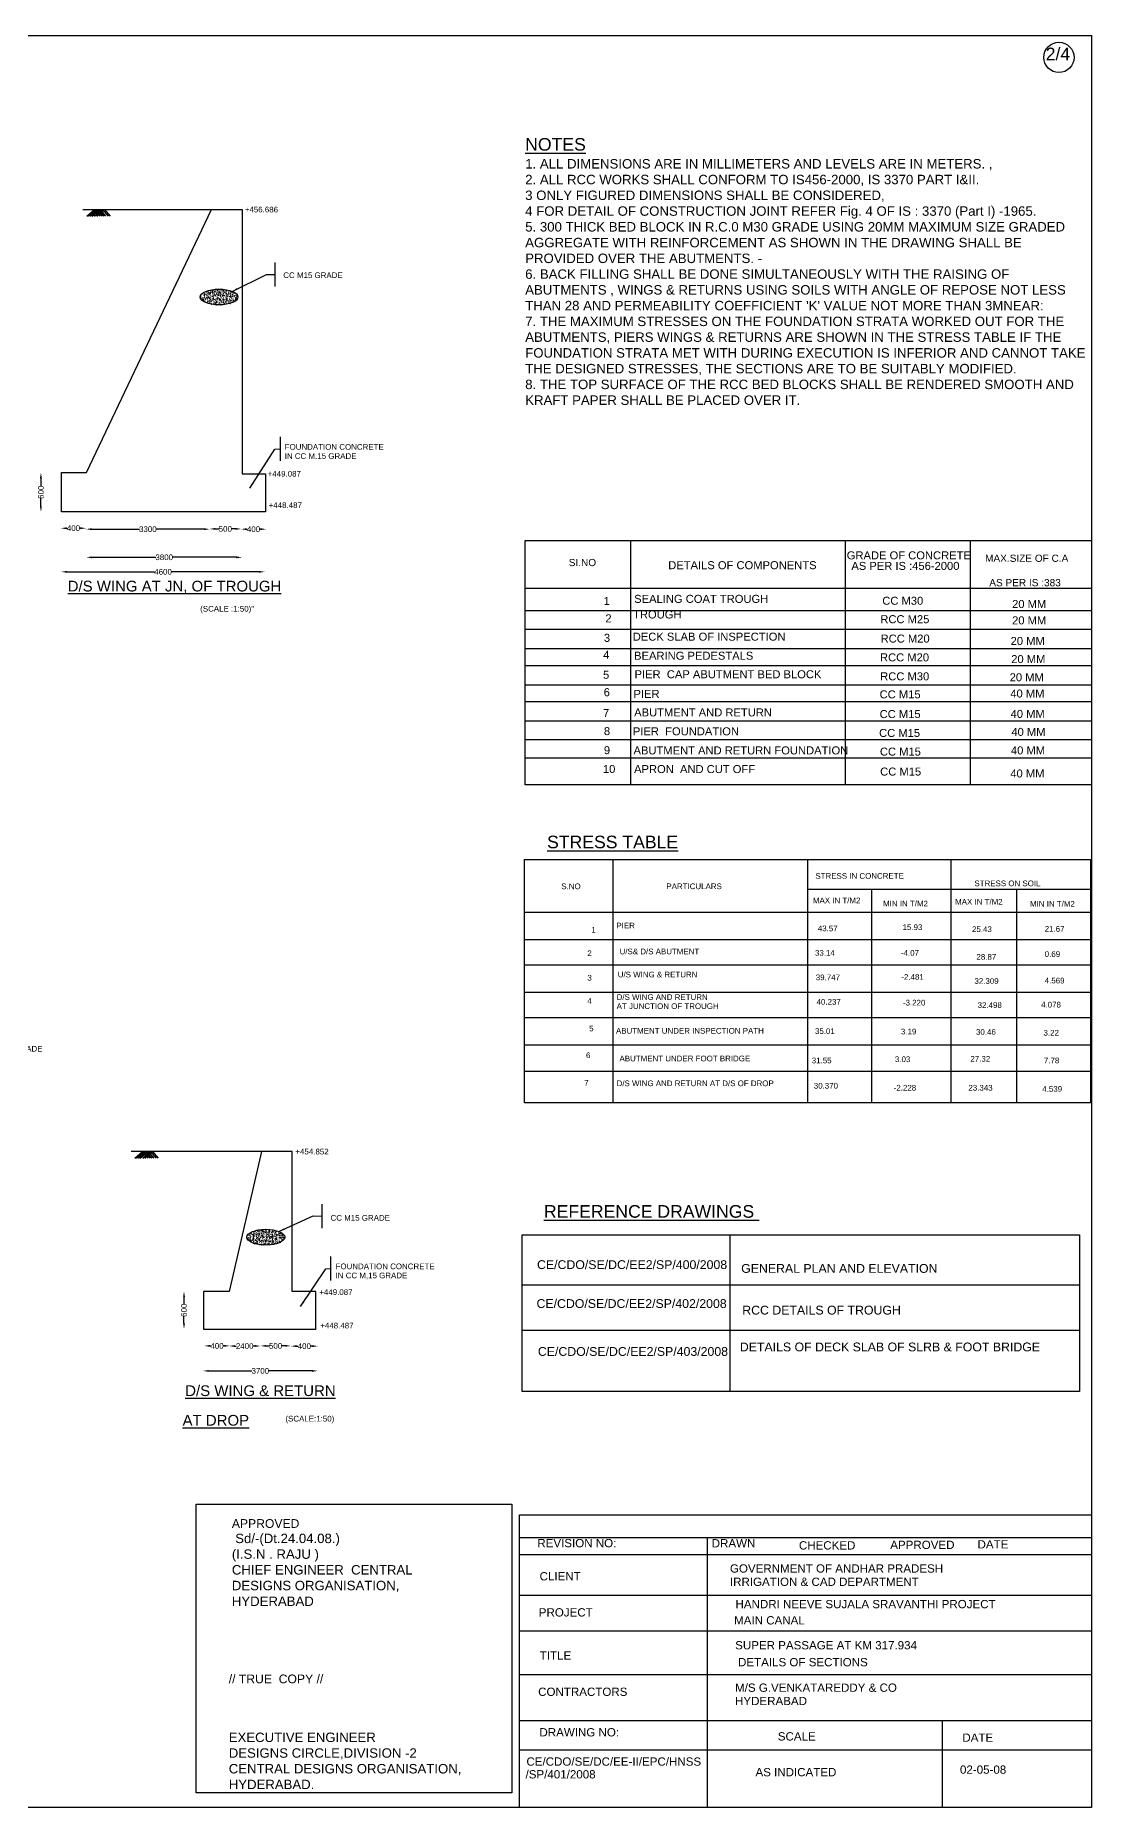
# Model space of a CAD drawing. Header units: millimetres. Extents: x -53217044 to -53196861, y 22129922 to 22143983.
# Drawn here: x -53205243 to -53196861, y 22129922 to 22143983 of the extents above; entities that cross this region are included whole.
import ezdxf

# ---------------------------------------------------------------- set-up
doc = ezdxf.new("R2010")
doc.units = ezdxf.units.MM
doc.header["$MEASUREMENT"] = 0
doc.header["$PDMODE"] = 32
doc.header["$PDSIZE"] = 28
for name, color, linetype in [('DIMENSION', 7, 'Continuous'), ('DIMENSIONS', 7, 'Continuous'), ('DRAWING', 2, 'Continuous'), ('TEXT', 7, 'Continuous')]:
    doc.layers.add(name, color=color, linetype=linetype)
doc.styles.get("Standard").update_dxf_attribs({"font": 'arial.ttf', "height": 45})
doc.dimstyles.get("Standard").update_dxf_attribs({"dimtxt": 45, "dimasz": 45, "dimexe": 0.18, "dimexo": 0.0625, "dimgap": 0.09, "dimtad": 0, "dimdec": 0, "dimzin": 0, "dimdsep": 46, "dimtxsty": 'Standard', "dimcen": 0.09, "dimse1": 1, "dimse2": 1, "dimadec": 0, "dimazin": 0, "dimtfac": 1, "dimtdec": 0, "dimtofl": 0, "dimtmove": 0, "dimatfit": 3, "dimfxl": 1, "dimtolj": 1, "dimtzin": 0, "dimarcsym": 0})
pattern_1 = [(50, (0, 0), (35.86300913, -3.137606749), [3.75, -41.25]), (355, (0, 0), (-6.93756668, 37.609606685), [3, -33]), (100.4514, (2.99, -0.26), (28.925469086, 34.471977103), [3.1870095, -35.0571056]), (46.1842, (0, 10), (53.36205243, -8.275950716), [5.625, -61.875]), (96.6356, (4.447, 9.31), (46.733135277, 48.705893545), [4.7805144, -52.58565]), (351.1842, (0, 10), (46.733097257, 48.705930046), [4.5, -49.5]), (21, (5, 7.5), (29.845352606, -20.130944533), [3.75, -41.25]), (326, (5, 7.5), (12.165766596, 36.257502252), [3, -33]), (71.4514, (7.487, 5.822), (42.01113143, 16.126524835), [3.1870095, -35.0571056]), (37.5, (0, 0), (0.607992766, 16.6446926916), [0, -32.6, 0, -33.5, 0, -33.125]), (7.5, (0, 0), (13.153476872, 19.720585594), [0, -19.1, 0, -31.85, 0, -12.625]), (327.5, (-11.15, 0), (26.6911218086, -1.1277435867), [0, -12.5, 0, -39, 0, -51.75]), (317.5, (-16.15, 0), (29.159308467, 5.005249117), [0, -16.25, 0, -25.9, 0, -36.75])]

# ---------------------------------------------------------------- blocks, each defined once
blk = doc.blocks.new('*D71')
at = {"layer": 'Defpoints', "color": 0, "transparency": 16777216}
for p in [(-53205199, 22140514), (-53205037, 22140514), (-53205037, 22140202)]:
    blk.add_point(p, dxfattribs=at)
at = {"layer": 'DIMENSION', "color": 0, "lineweight": -2, "transparency": 16777216}
for p, q in [((-53205199, 22140469), (-53205199, 22140408)), ((-53205199, 22140247), (-53205199, 22140308))]:
    blk.add_line(p, q, dxfattribs=at)
at = {"layer": 'DIMENSION', "color": 0, "transparency": 16777216}
for points in [[(-53205207, 22140469), (-53205192, 22140469), (-53205199, 22140514)], [(-53205207, 22140247), (-53205192, 22140247), (-53205199, 22140202)]]:
    blk.add_solid(points, dxfattribs=at)
at = {"layer": 'DIMENSION', "color": 0, "transparency": 16777216, "insert": (-53205199, 22140358), "char_height": 45, "attachment_point": 5, "rotation": 90}
blk.add_mtext('\\A1;600', dxfattribs=at)
blk = doc.blocks.new('*D72')
at = {"layer": 'Defpoints', "color": 0, "transparency": 16777216}
for p in [(-53205041, 22140073), (-53205041, 22140073), (-53204841, 22140073)]:
    blk.add_point(p, dxfattribs=at)
at = {"layer": 'DIMENSION', "color": 0, "lineweight": -2, "transparency": 16777216}
for p, q in [((-53204996, 22140073), (-53204992, 22140073)), ((-53204886, 22140073), (-53204890, 22140073))]:
    blk.add_line(p, q, dxfattribs=at)
at = {"layer": 'DIMENSION', "color": 0, "transparency": 16777216}
for points in [[(-53204996, 22140080), (-53204996, 22140065), (-53205041, 22140073)], [(-53204886, 22140080), (-53204886, 22140065), (-53204841, 22140073)]]:
    blk.add_solid(points, dxfattribs=at)
at = {"layer": 'DIMENSION', "color": 0, "transparency": 16777216, "insert": (-53204941, 22140073), "char_height": 45, "attachment_point": 5}
blk.add_mtext('\\A1;400', dxfattribs=at)
blk = doc.blocks.new('*D73')
at = {"layer": 'Defpoints', "color": 0, "transparency": 16777216}
for p in [(-53204841, 22140073), (-53203860, 22140071), (-53203860, 22140065)]:
    blk.add_point(p, dxfattribs=at)
at = {"layer": 'DIMENSION', "color": 0, "lineweight": -2, "transparency": 16777216}
for p, q in [((-53204796, 22140065), (-53204418, 22140065)), ((-53203905, 22140065), (-53204284, 22140065))]:
    blk.add_line(p, q, dxfattribs=at)
at = {"layer": 'DIMENSION', "color": 0, "transparency": 16777216}
for points in [[(-53204796, 22140073), (-53204796, 22140058), (-53204841, 22140065)], [(-53203905, 22140073), (-53203905, 22140058), (-53203860, 22140065)]]:
    blk.add_solid(points, dxfattribs=at)
at = {"layer": 'DIMENSION', "color": 0, "transparency": 16777216, "insert": (-53204351, 22140065), "char_height": 45, "attachment_point": 5}
blk.add_mtext('\\A1;3300', dxfattribs=at)
blk = doc.blocks.new('*D74')
at = {"layer": 'Defpoints', "color": 0, "transparency": 16777216}
for p in [(-53203860, 22140065), (-53203611, 22140067), (-53203611, 22140053)]:
    blk.add_point(p, dxfattribs=at)
at = {"layer": 'DIMENSION', "color": 0, "lineweight": -2, "transparency": 16777216}
for p, q in [((-53203815, 22140067), (-53203785, 22140067)), ((-53203656, 22140067), (-53203686, 22140067))]:
    blk.add_line(p, q, dxfattribs=at)
at = {"layer": 'DIMENSION', "color": 0, "transparency": 16777216}
for points in [[(-53203815, 22140075), (-53203815, 22140060), (-53203860, 22140067)], [(-53203656, 22140075), (-53203656, 22140060), (-53203611, 22140067)]]:
    blk.add_solid(points, dxfattribs=at)
at = {"layer": 'DIMENSION', "color": 0, "transparency": 16777216, "insert": (-53203736, 22140067), "char_height": 45, "attachment_point": 5}
blk.add_mtext('\\A1;500', dxfattribs=at)
blk = doc.blocks.new('*D75')
at = {"layer": 'Defpoints', "color": 0, "transparency": 16777216}
for p in [(-53203611, 22140067), (-53203412, 22140065), (-53203412, 22140065)]:
    blk.add_point(p, dxfattribs=at)
at = {"layer": 'DIMENSION', "color": 0, "lineweight": -2, "transparency": 16777216}
for p, q in [((-53203566, 22140065), (-53203562, 22140065)), ((-53203457, 22140065), (-53203461, 22140065))]:
    blk.add_line(p, q, dxfattribs=at)
at = {"layer": 'DIMENSION', "color": 0, "transparency": 16777216}
for points in [[(-53203566, 22140073), (-53203566, 22140058), (-53203611, 22140065)], [(-53203457, 22140073), (-53203457, 22140058), (-53203412, 22140065)]]:
    blk.add_solid(points, dxfattribs=at)
at = {"layer": 'DIMENSION', "color": 0, "transparency": 16777216, "insert": (-53203512, 22140065), "char_height": 45, "attachment_point": 5}
blk.add_mtext('\\A1;400', dxfattribs=at)
blk = doc.blocks.new('*D76')
at = {"layer": 'Defpoints', "color": 0, "transparency": 16777216}
for p in [(-53204839, 22139849), (-53204839, 22139842), (-53203603, 22139845)]:
    blk.add_point(p, dxfattribs=at)
at = {"layer": 'DIMENSION', "color": 0, "lineweight": -2, "transparency": 16777216}
for p, q in [((-53204794, 22139842), (-53204288, 22139842)), ((-53203648, 22139842), (-53204153, 22139842))]:
    blk.add_line(p, q, dxfattribs=at)
at = {"layer": 'DIMENSION', "color": 0, "transparency": 16777216}
for points in [[(-53204794, 22139849), (-53204794, 22139834), (-53204839, 22139842)], [(-53203648, 22139849), (-53203648, 22139834), (-53203603, 22139842)]]:
    blk.add_solid(points, dxfattribs=at)
at = {"layer": 'DIMENSION', "color": 0, "transparency": 16777216, "insert": (-53204221, 22139842), "char_height": 45, "attachment_point": 5}
blk.add_mtext('\\A1;3800', dxfattribs=at)
blk = doc.blocks.new('*D77')
at = {"layer": 'Defpoints', "color": 0, "transparency": 16777216}
for p in [(-53205038, 22139727), (-53205038, 22139727), (-53203423, 22139721)]:
    blk.add_point(p, dxfattribs=at)
at = {"layer": 'DIMENSION', "color": 0, "lineweight": -2, "transparency": 16777216}
for p, q in [((-53204993, 22139727), (-53204299, 22139727)), ((-53203468, 22139727), (-53204162, 22139727))]:
    blk.add_line(p, q, dxfattribs=at)
at = {"layer": 'DIMENSION', "color": 0, "transparency": 16777216}
for points in [[(-53204993, 22139734), (-53204993, 22139719), (-53205038, 22139727)], [(-53203468, 22139734), (-53203468, 22139719), (-53203423, 22139727)]]:
    blk.add_solid(points, dxfattribs=at)
at = {"layer": 'DIMENSION', "color": 0, "transparency": 16777216, "insert": (-53204230, 22139727), "char_height": 45, "attachment_point": 5}
blk.add_mtext('\\A1;4600', dxfattribs=at)
blk = doc.blocks.new('*D78')
at = {"layer": 'Defpoints', "color": 0, "transparency": 16777216}
for p in [(-53204064, 22134018), (-53203909, 22134018), (-53203909, 22133719)]:
    blk.add_point(p, dxfattribs=at)
at = {"layer": 'DIMENSION', "color": 0, "lineweight": -2, "transparency": 16777216}
for p, q in [((-53204064, 22133973), (-53204064, 22133918)), ((-53204064, 22133764), (-53204064, 22133818))]:
    blk.add_line(p, q, dxfattribs=at)
at = {"layer": 'DIMENSION', "color": 0, "transparency": 16777216}
for points in [[(-53204071, 22133973), (-53204056, 22133973), (-53204064, 22134018)], [(-53204071, 22133764), (-53204056, 22133764), (-53204064, 22133719)]]:
    blk.add_solid(points, dxfattribs=at)
at = {"layer": 'DIMENSION', "color": 0, "transparency": 16777216, "insert": (-53204064, 22133868), "char_height": 45, "attachment_point": 5, "rotation": 90}
blk.add_mtext('\\A1;600', dxfattribs=at)
blk = doc.blocks.new('*D79')
at = {"layer": 'Defpoints', "color": 0, "transparency": 16777216}
for p in [(-53203903, 22133585), (-53203903, 22133584), (-53203700, 22133578)]:
    blk.add_point(p, dxfattribs=at)
at = {"layer": 'DIMENSION', "color": 0, "lineweight": -2, "transparency": 16777216}
for p, q in [((-53203858, 22133585), (-53203852, 22133585)), ((-53203745, 22133585), (-53203751, 22133585))]:
    blk.add_line(p, q, dxfattribs=at)
at = {"layer": 'DIMENSION', "color": 0, "transparency": 16777216}
for points in [[(-53203858, 22133593), (-53203858, 22133578), (-53203903, 22133585)], [(-53203745, 22133593), (-53203745, 22133578), (-53203700, 22133585)]]:
    blk.add_solid(points, dxfattribs=at)
at = {"layer": 'DIMENSION', "color": 0, "transparency": 16777216, "insert": (-53203802, 22133585), "char_height": 45, "attachment_point": 5}
blk.add_mtext('\\A1;400', dxfattribs=at)
blk = doc.blocks.new('*D80')
at = {"layer": 'Defpoints', "color": 0, "transparency": 16777216}
for p in [(-53203706, 22133584), (-53203457, 22133584), (-53203457, 22133582)]:
    blk.add_point(p, dxfattribs=at)
at = {"layer": 'DIMENSION', "color": 0, "lineweight": -2, "transparency": 16777216}
for p, q in [((-53203661, 22133584), (-53203649, 22133584)), ((-53203502, 22133584), (-53203514, 22133584))]:
    blk.add_line(p, q, dxfattribs=at)
at = {"layer": 'DIMENSION', "color": 0, "transparency": 16777216}
for points in [[(-53203661, 22133592), (-53203661, 22133577), (-53203706, 22133584)], [(-53203502, 22133592), (-53203502, 22133577), (-53203457, 22133584)]]:
    blk.add_solid(points, dxfattribs=at)
at = {"layer": 'DIMENSION', "color": 0, "transparency": 16777216, "insert": (-53203582, 22133584), "char_height": 45, "attachment_point": 5}
blk.add_mtext('\\A1;2400', dxfattribs=at)
blk = doc.blocks.new('*D81')
at = {"layer": 'Defpoints', "color": 0, "transparency": 16777216}
for p in [(-53203457, 22133584), (-53203216, 22133585), (-53203216, 22133578)]:
    blk.add_point(p, dxfattribs=at)
at = {"layer": 'DIMENSION', "color": 0, "lineweight": -2, "transparency": 16777216}
for p, q in [((-53203412, 22133585), (-53203386, 22133585)), ((-53203261, 22133585), (-53203287, 22133585))]:
    blk.add_line(p, q, dxfattribs=at)
at = {"layer": 'DIMENSION', "color": 0, "transparency": 16777216}
for points in [[(-53203412, 22133593), (-53203412, 22133578), (-53203457, 22133585)], [(-53203261, 22133593), (-53203261, 22133578), (-53203216, 22133585)]]:
    blk.add_solid(points, dxfattribs=at)
at = {"layer": 'DIMENSION', "color": 0, "transparency": 16777216, "insert": (-53203337, 22133585), "char_height": 45, "attachment_point": 5}
blk.add_mtext('\\A1;500', dxfattribs=at)
blk = doc.blocks.new('*D82')
at = {"layer": 'Defpoints', "color": 0, "transparency": 16777216}
for p in [(-53203002, 22133589), (-53203216, 22133585), (-53203002, 22133583)]:
    blk.add_point(p, dxfattribs=at)
at = {"layer": 'DIMENSION', "color": 0, "lineweight": -2, "transparency": 16777216}
for p, q in [((-53203171, 22133583), (-53203160, 22133583)), ((-53203047, 22133583), (-53203059, 22133583))]:
    blk.add_line(p, q, dxfattribs=at)
at = {"layer": 'DIMENSION', "color": 0, "transparency": 16777216}
for points in [[(-53203171, 22133591), (-53203171, 22133576), (-53203216, 22133583)], [(-53203047, 22133591), (-53203047, 22133576), (-53203002, 22133583)]]:
    blk.add_solid(points, dxfattribs=at)
at = {"layer": 'DIMENSION', "color": 0, "transparency": 16777216, "insert": (-53203109, 22133583), "char_height": 45, "attachment_point": 5}
blk.add_mtext('\\A1;400', dxfattribs=at)
blk = doc.blocks.new('*D83')
at = {"layer": 'Defpoints', "color": 0, "transparency": 16777216}
for p in [(-53203912, 22133393), (-53203003, 22133387), (-53203003, 22133377)]:
    blk.add_point(p, dxfattribs=at)
at = {"layer": 'DIMENSION', "color": 0, "lineweight": -2, "transparency": 16777216}
for p, q in [((-53203867, 22133387), (-53203525, 22133387)), ((-53203048, 22133387), (-53203390, 22133387))]:
    blk.add_line(p, q, dxfattribs=at)
at = {"layer": 'DIMENSION', "color": 0, "transparency": 16777216}
for points in [[(-53203867, 22133394), (-53203867, 22133379), (-53203912, 22133387)], [(-53203048, 22133394), (-53203048, 22133379), (-53203003, 22133387)]]:
    blk.add_solid(points, dxfattribs=at)
at = {"layer": 'DIMENSION', "color": 0, "transparency": 16777216, "insert": (-53203458, 22133387), "char_height": 45, "attachment_point": 5}
blk.add_mtext('\\A1;3700', dxfattribs=at)

msp = doc.modelspace()

# ---------------------------------------------------------------- hatches: boundary and pattern name
at = {"layer": 'DIMENSION'}
h = msp.add_hatch(dxfattribs=at)
h.set_pattern_fill('AR-CONC', color=0, scale=5, style=0)
h.set_pattern_definition(pattern_1)
edge = h.paths.add_edge_path()
edge.add_ellipse((-53203785.5, 22141907.2), major_axis=(-149.9, 0), ratio=0.4162896, start_angle=0, end_angle=360)
h = msp.add_hatch(dxfattribs=at)
h.set_pattern_fill('AR-CONC', color=0, scale=5, style=0)
h.set_pattern_definition(pattern_1)
edge = h.paths.add_edge_path()
edge.add_ellipse((-53203414.8, 22134447.5), major_axis=(-150.6, 0), ratio=0.4158503, start_angle=0, end_angle=360)

# ---------------------------------------------------------------- linework, layer by layer
for points in [[(-53203342, 22142180.6), (-53203342, 22141989.8)], [(-53203299.5, 22140797.3), (-53203299.5, 22140606.5)], [(-53199116.3, 22137207.7), (-53196870.8, 22137207.7)], [(-53198606.7, 22137207.7), (-53198606.7, 22135513)], [(-53197456.5, 22137207.7), (-53197456.5, 22135513)], [(-53202971.2, 22134709.8), (-53202971.2, 22134519)], [(-53202900, 22134294.7), (-53202900, 22134103.9)], [(-53198046.5, 22130612.1), (-53198046.5, 22129922.3)]]:
    msp.add_lwpolyline(points, dxfattribs=at)
at = {"layer": 'DIMENSION', "color": 0}
for points in [[(-53201355.4, 22139975.3), (-53196861.3, 22139975.3), (-53196861.3, 22138036.8), (-53201355.4, 22138036.8)], [(-53201361.7, 22137444.3), (-53196870.8, 22137444.3), (-53196870.8, 22135513), (-53201361.7, 22135513)], [(-53203966.9, 22132328.9), (-53201463.2, 22132328.9), (-53201463.2, 22130039.9), (-53203966.9, 22130039.9)]]:
    msp.add_lwpolyline(points, close=True, dxfattribs=at)
for points in [[(-53200521.2, 22139975.3), (-53200521.2, 22138036.8)], [(-53198817.5, 22139975.3), (-53198817.5, 22138036.8)], [(-53197823.6, 22139975.3), (-53197823.6, 22138036.8)], [(-53201355.4, 22139597.3), (-53196861.3, 22139597.3)], [(-53201355.4, 22139420), (-53196861.3, 22139420)], [(-53201355.4, 22139272.3), (-53196861.3, 22139272.3)], [(-53201355.4, 22139118.6), (-53196861.3, 22139118.6)], [(-53201355.4, 22138982.7), (-53196861.3, 22138982.7)], [(-53201355.4, 22138829), (-53196861.3, 22138829)], [(-53201355.4, 22138699), (-53196861.3, 22138699)], [(-53201355.4, 22138545.4), (-53196861.3, 22138545.4)], [(-53201355.4, 22138397.6), (-53196861.3, 22138397.6)], [(-53201355.4, 22138249.9), (-53196861.3, 22138249.9)], [(-53200660.2, 22137444.3), (-53200660.2, 22135513)], [(-53199116.3, 22137444.3), (-53199116.3, 22135513)], [(-53197976.9, 22137444.3), (-53197976.9, 22135513)], [(-53201361.7, 22137027.4), (-53196870.8, 22137027.4)], [(-53201361.7, 22136809), (-53196870.8, 22136809)], [(-53201361.7, 22136609.2), (-53196870.8, 22136609.2)], [(-53201361.7, 22136390.9), (-53196870.8, 22136390.9)], [(-53201361.7, 22136191.1), (-53196870.8, 22136191.1)], [(-53201361.7, 22135972.7), (-53196870.8, 22135972.7)], [(-53201361.7, 22135763.7), (-53196870.8, 22135763.7)]]:
    msp.add_lwpolyline(points, dxfattribs=at)
msp.add_circle((-53197120.3, 22143808.3), 120.4, dxfattribs=at)
at = {"layer": 'DIMENSIONS', "color": 0}
msp.add_lwpolyline([(-53201380, 22134466.9), (-53196956.2, 22134466.9), (-53196956.2, 22133223.9), (-53201380, 22133223.9)], close=True, dxfattribs=at)
for points in [[(-53199732.4, 22134466.9), (-53199732.4, 22133223.9)], [(-53201380, 22134069.6), (-53196956.2, 22134069.6)], [(-53196956.2, 22133708.6), (-53201380, 22133708.6)]]:
    msp.add_lwpolyline(points, dxfattribs=at)
at = {"layer": 'DRAWING', "color": 0}
msp.add_lwpolyline([(-53217044.4, 22143982.6), (-53196861.3, 22143982.6), (-53196861.3, 22129922.3), (-53217044.4, 22129922.3)], close=True, dxfattribs=at)
for points in [[(-53204867.8, 22142600.8), (-53203601.3, 22142600.8), (-53203601.3, 22140505.4), (-53203416.8, 22140505.4), (-53203416.8, 22140201.8), (-53205036.9, 22140201.8), (-53205036.9, 22140514.3), (-53204837.3, 22140514.3), (-53203845.6, 22142600.8)], [(-53204836, 22142548.7), (-53204774.2, 22142600.5), (-53204729.9, 22142547.4)], [(-53204820.7, 22142548.7), (-53204758.8, 22142600.5), (-53204714.5, 22142547.4)], [(-53204806.4, 22142548.7), (-53204744.6, 22142600.5), (-53204700.3, 22142547.4)], [(-53204791.7, 22142548.7), (-53204729.9, 22142600.5), (-53204685.6, 22142547.4)], [(-53204772.9, 22142548.7), (-53204711.1, 22142600.5), (-53204666.8, 22142547.4)], [(-53204756.9, 22142548.7), (-53204695.1, 22142600.5), (-53204650.8, 22142547.4)], [(-53203900, 22133718.8), (-53203018.2, 22133718.8), (-53203018.2, 22134017.7), (-53203206, 22134017.7), (-53203206, 22135127.4), (-53204484.1, 22135127.4)], [(-53204454.9, 22135075.6), (-53204393.1, 22135127.4), (-53204348.8, 22135074.3)], [(-53204439.6, 22135075.6), (-53204377.8, 22135127.4), (-53204333.5, 22135074.3)], [(-53204425.4, 22135075.6), (-53204363.5, 22135127.4), (-53204319.2, 22135074.3)], [(-53204410.7, 22135075.6), (-53204348.8, 22135127.4), (-53204304.5, 22135074.3)], [(-53204391.9, 22135075.6), (-53204330, 22135127.4), (-53204285.7, 22135074.3)], [(-53204375.9, 22135075.6), (-53204314, 22135127.4), (-53204269.7, 22135074.3)], [(-53203448.9, 22135127.4), (-53203704.3, 22134017.7), (-53203908.7, 22134017.7), (-53203908.7, 22133718.8), (-53203900, 22133718.8)]]:
    msp.add_lwpolyline(points, dxfattribs=at)
for centre, major_axis, ratio in [((-53203785.5, 22141907.2), (-149.9, 0), 0.4162896), ((-53203414.8, 22134447.5), (-150.6, 0), 0.4158503)]:
    msp.add_ellipse(centre, major_axis=major_axis, ratio=ratio, dxfattribs=at)
at = {"layer": 'TEXT', "color": 0}
msp.add_lwpolyline([(-53201402.4, 22132243.8), (-53196861.3, 22132243.8), (-53196861.3, 22129922.3), (-53201402.4, 22129922.3)], close=True, dxfattribs=at)
for points in [[(-53201402.4, 22132065), (-53196861.3, 22132065)], [(-53199913, 22132061.8), (-53199913, 22129922.3)], [(-53201402.4, 22131930.9), (-53196861.3, 22131930.9)], [(-53201402.4, 22131608.2), (-53196861.3, 22131608.2)], [(-53201402.4, 22131324.3), (-53196861.3, 22131324.3)], [(-53196861.3, 22130976.3), (-53201402.4, 22130976.3)], [(-53201402.4, 22130612.1), (-53196861.3, 22130612.1)], [(-53201402.4, 22130380.8), (-53196861.3, 22130380.8)]]:
    msp.add_lwpolyline(points, dxfattribs=at)

# ---------------------------------------------------------------- texts
at = {"layer": 'DIMENSION', "color": 0}
for s, height, p in [('2/4', 100, (-53197225.2, 22143785.6)), ('+456.686', 45, (-53203581.3, 22142578.8)), ('CC M15 GRADE', 45, (-53203276, 22142057.4)), ('FOUNDATION CONCRETE', 45, (-53203264.4, 22140695.2)), ('IN CC M.15 GRADE', 45, (-53203264.4, 22140622.9)), ('+449.087', 45, (-53203399.8, 22140482.6)), ('+448.487', 45, (-53203391.8, 22140233.1)), ('%%UD/S WING AT JN, OF TROUGH', 85, (-53204986.6, 22139570.9)), ('(SCALE :1:50)"', 45, (-53203935.3, 22139411.3)), ('%%USTRESS TABLE', 100, (-53201182.6, 22137533.4)), ('S.NO', 45, (-53201069.5, 22137208.9)), ('PARTICULARS ', 45, (-53200235.6, 22137209.1)), ('STRESS IN CONCRETE ', 45, (-53199053, 22137291.5)), ('STRESS ON SOIL', 45, (-53197790.7, 22137232.5)), ('MAX IN T/M2', 45, (-53199072.7, 22137097.1)), ('MIN IN T/M2', 45, (-53198515.9, 22137072.2)), ('MAX IN T/M2', 45, (-53197944.1, 22137086.3)), ('MIN IN T/M2', 45, (-53197349.9, 22137070.2)), ('1', 45, (-53200830.3, 22136864.9)), ('PIER ', 45, (-53200632.2, 22136897.3)), ('43.57', 45, (-53199033.9, 22136875.1)), ('15.93', 45, (-53198361.4, 22136884.6)), ('25.43', 45, (-53197810, 22136868.7)), ('21.67', 45, (-53197233.1, 22136871.9)), ('2', 45, (-53200862.7, 22136677.9)), ('U/S& D/S ABUTMENT ', 45, (-53200607, 22136692.3)), ('33.14', 45, (-53199056.3, 22136680.8)), ('-4.07', 45, (-53198374.2, 22136680.8)), ('28.87', 45, (-53197775, 22136649)), ('0.69', 45, (-53197233.1, 22136671.3)), ('U/S WING & RETURN ', 45, (-53200621.4, 22136508.8)), ('3', 45, (-53200862.7, 22136483.6)), ('39.747', 45, (-53199049.9, 22136486.6)), ('-2.481', 45, (-53198371, 22136489.8)), ('32.309', 45, (-53197790.9, 22136457.9)), ('4.569', 45, (-53197233.1, 22136461.1)), ('4', 45, (-53200862.7, 22136300.2)), ('AT JUNCTION OF TROUGH ', 45, (-53200630.4, 22136258)), ('D/S WING AND RETURN ', 45, (-53200630.4, 22136330.3)), ('40.237', 45, (-53199043.5, 22136292.4)), ('-3.220', 45, (-53198358.2, 22136286)), ('32.498', 45, (-53197765.4, 22136266.9)), ('4.078', 45, (-53197261.8, 22136270.1)), ('5', 45, (-53200848.3, 22136080.7)), ('ABUTMENT UNDER INSPECTION PATH ', 45, (-53200635.4, 22136062.7)), ('35.01', 45, (-53199056.3, 22136059.9)), ('3.19', 45, (-53198374.2, 22136056.7)), ('30.46', 45, (-53197778.2, 22136053.5)), ('3.22', 45, (-53197242.7, 22136047.2)), ('300 THICK BED BLOCK IN RCC M30 GRADE', 45, (-53206489.8, 22135920.4)), ('6', 45, (-53200873.5, 22135868.5)), ('ABUTMENT UNDER FOOT BRIDGE ', 45, (-53200607.6, 22135843)), ('31.55', 45, (-53199081.8, 22135827.5)), ('3.03', 45, (-53198422, 22135837)), ('27.32', 45, (-53197822.8, 22135840.2)), ('7.78', 45, (-53197239.5, 22135827.5)), ('7', 45, (-53200887.9, 22135649.1)), ('D/S WING AND RETURN AT D/S OF DROP', 45, (-53200630.4, 22135646)), ('30.370', 45, (-53199065.8, 22135626.8)), ('-2.228', 45, (-53198431.6, 22135610.9)), ('23.343', 45, (-53197838.7, 22135610.9)), ('4.539', 45, (-53197252.3, 22135601.4)), ('+454.852', 45, (-53203179.6, 22135104.4)), ('CC M15 GRADE', 45, (-53202900.8, 22134578.3)), ('%%UREFERENCE DRAWINGS ', 100, (-53201207.3, 22134602.2)), ('FOUNDATION CONCRETE ', 45, (-53202860.9, 22134193.8)), ('IN CC M,15 GRADE', 45, (-53202860.9, 22134121.5)), ('+449.087', 45, (-53202990.1, 22133989.4)), ('+448.487', 45, (-53202982.2, 22133723.8)), ('%%UD/S WING & RETURN', 85, (-53204054.3, 22133187.3)), ('%%UAT DROP', 85, (-53204075.2, 22132952.3)), ('(SCALE:1:50)', 45, (-53203258.9, 22132985.4))]:
    msp.add_text(s, height=height, dxfattribs=at).set_placement(p)
at = {"layer": 'DIMENSION', "color": 0, "insert": (-53201356.1, 22143168.5), "char_height": 75, "width": 4487.592, "attachment_point": 1}
msp.add_mtext("{\\H1.3333x;\\LNOTES \\P}1. ALL DIMENSIONS ARE IN MILLIMETERS AND LEVELS ARE IN METERS. , \\P2. ALL RCC WORKS SHALL CONFORM TO IS456-2000, IS 3370 PART I&II. \\P3 ONLY FIGURED DIMENSIONS SHALL BE CONSIDERED, \\P4 FOR DETAIL OF CONSTRUCTION JOINT REFER Fig. 4 OF IS : 3370 (Part I) -1965. \\P5. 300 THICK BED BLOCK IN R.C.0 M30 GRADE USING 20MM MAXIMUM SIZE GRADED AGGREGATE WITH REINFORCEMENT AS SHOWN IN THE DRAWING SHALL BE PROVIDED OVER THE ABUTMENTS. - \\P6. BACK FILLING SHALL BE DONE SIMULTANEOUSLY WITH THE RAISING OF ABUTMENTS , WINGS & RETURNS USING SOILS WITH ANGLE OF REPOSE NOT LESS THAN 28 AND PERMEABILITY COEFFICIENT 'K' VALUE NOT MORE THAN 3MNEAR: \\P7. THE MAXIMUM STRESSES ON THE FOUNDATION STRATA WORKED OUT FOR THE ABUTMENTS, PIERS WINGS & RETURNS ARE SHOWN IN THE STRESS TABLE IF THE FOUNDATION STRATA MET WITH DURING EXECUTION IS INFERIOR AND CANNOT TAKE THE DESIGNED STRESSES, THE SECTIONS ARE TO BE SUITABLY MODIFIED. \\P8. THE TOP SURFACE OF THE RCC BED BLOCKS SHALL BE RENDERED SMOOTH AND KRAFT PAPER SHALL BE PLACED OVER IT. ", dxfattribs=at)
at = {"layer": 'DIMENSIONS', "color": 0}
msp.add_text('SI.NO', height=57.13, dxfattribs=at).set_placement((-53201010.4, 22139772.1))
at = {"layer": 'TEXT', "color": 0}
for s, height, p in [('DETAILS OF COMPONENTS', 63.476, (-53200221.1, 22139747.8)), ('GRADE OF CONCRETE ', 63.476, (-53198804.3, 22139825.8)), ('AS PER IS :456-2000', 63.476, (-53198767.5, 22139742)), ('MAX.SIZE OF C.A ', 57.129, (-53197706.1, 22139806.1)), ('AS PER IS :383', 57.129, (-53197673, 22139612.4)), ('1 ', 63.48, (-53200733.4, 22139463.9)), ('SEALING COAT TROUGH ', 63.476, (-53200491.1, 22139480.6)), ('CC M30', 63.48, (-53198522.2, 22139465.6)), ('20 MM', 63.48, (-53197491.8, 22139439.7)), ('2', 63.5, (-53200719.9, 22139325.6)), ('TROUGH ', 63.48, (-53200499.7, 22139356.9)), ('RCC M25', 63.48, (-53198537.6, 22139319.2)), ('20 MM', 63.48, (-53197491.8, 22139309.9)), ('3', 63.5, (-53200731.6, 22139171.3)), ('DECK SLAB OF INSPECTION', 63.476, (-53200502.5, 22139180.5)), ('RCC M20', 63.48, (-53198535.4, 22139165.4)), ('20 MM', 63.48, (-53197503.7, 22139146.5)), ('4', 63.5, (-53200736.9, 22139036.9)), ('BEARING PEDESTALS', 63.476, (-53200491.8, 22139029.4)), ('RCC M20', 63.48, (-53198540.3, 22139016.4)), ('5', 63.5, (-53200738.2, 22138878.5)), ('PIER  CAP ABUTMENT BED BLOCK ', 63.476, (-53200488.2, 22138882.3)), ('RCC M30', 63.48, (-53198538.7, 22138865.8)), ('20 MM', 63.48, (-53197498.9, 22139002.7)), ('6', 63.5, (-53200733, 22138739.8)), ('PIER ', 63.48, (-53200496.7, 22138726.7)), ('20 MM', 63.48, (-53197511.1, 22138858.5)), ('40 MM', 63.48, (-53197506.2, 22138729.2)), ('CC M15', 63.48, (-53198543.3, 22138722.8)), ('7', 63.5, (-53200738.2, 22138575)), ('ABUTMENT AND RETURN', 63.476, (-53200491.4, 22138579.7)), ('CC M15', 63.48, (-53198543.3, 22138566.5)), ('40 MM', 63.48, (-53197503.8, 22138567.9)), ('8', 63.5, (-53200731.6, 22138431.2)), ('PIER  FOUNDATION ', 63.476, (-53200501.6, 22138429.6)), ('CC M15', 63.48, (-53198547.5, 22138416.5)), ('40 MM', 63.48, (-53197497.6, 22138425)), ('9', 63.5, (-53200731.6, 22138279.8)), ('ABUTMENT AND RETURN FOUNDATION', 63.476, (-53200496.5, 22138278.2)), ('CC M15', 63.48, (-53198541.1, 22138268.6)), ('40 MM', 63.48, (-53197501.3, 22138278.8)), ('10', 63.48, (-53200739.4, 22138130.5)), ('APRON  AND CUT OFF ', 63.476, (-53200492.1, 22138130.1)), ('CC M15', 63.48, (-53198539, 22138110.2)), ('40 MM', 63.48, (-53197506.1, 22138095.1)), ('CE/CDO/SE/DC/EE2/SP/400/2008', 69.912, (-53201262.3, 22134194.9)), ('GENERAL PLAN AND ELEVATION', 69.912, (-53199641.9, 22134165)), ('CE/CDO/SE/DC/EE2/SP/402/2008', 69.912, (-53201266.1, 22133886.1)), ('RCC DETAILS OF TROUGH ', 69.912, (-53199633.4, 22133834)), ('DETAILS OF DECK SLAB OF SLRB & FOOT BRIDGE ', 69.912, (-53199652.5, 22133541.8)), ('CE/CDO/SE/DC/EE2/SP/403/2008', 69.912, (-53201255.3, 22133506.1)), ('REVISION NO:', 65.67, (-53201259.7, 22131987.5)), ('DRAWN ', 65.67, (-53199875.8, 22131986.2)), ('APPROVED ', 65.67, (-53198458.8, 22131973.8)), ('DATE ', 65.67, (-53197766.2, 22131977.9)), ('CHECKED ', 65.67, (-53199183.9, 22131969.7)), ('CLIENT', 65.67, (-53201241.7, 22131724.6)), ('GOVERNMENT OF ANDHAR PRADESH ', 65.67, (-53199731.2, 22131786.4)), ('IRRIGATION & CAD DEPARTMENT ', 65.67, (-53199731.2, 22131680.9)), ('PROJECT', 65.67, (-53201248.2, 22131438.1)), ('HANDRI NEEVE SUJALA SRAVANTHI PROJECT ', 65.67, (-53199687.1, 22131503.8)), ('MAIN CANAL ', 65.67, (-53199698.2, 22131374.9)), ('SUPER PASSAGE AT KM 317.934', 65.67, (-53199689.7, 22131177.3)), ('TITLE ', 65.67, (-53201240.5, 22131095.8)), ('DETAILS OF SECTIONS', 65.67, (-53199667, 22131043)), ('CONTRACTORS ', 65.67, (-53201253.3, 22130808.2)), ('M/S G.VENKATAREDDY & CO ', 65.67, (-53199690.6, 22130840.6)), ('HYDERABAD ', 65.67, (-53199690.6, 22130735.1)), ('DRAWING NO:', 65.67, (-53201242.9, 22130486.7)), ('SCALE ', 65.67, (-53199351.4, 22130454.3)), ('DATE ', 65.67, (-53197886.5, 22130444)), ('/SP/401/2008', 65.67, (-53201353.3, 22130153.3)), ('CE/CDO/SE/DC/EE-II/EPC/HNSS', 65.67, (-53201346.2, 22130254.4)), ('AS INDICATED ', 65.67, (-53199528.6, 22130170.2)), ('02-05-08', 65.67, (-53197905.6, 22130190.6))]:
    msp.add_text(s, height=height, dxfattribs=at).set_placement(p)
at = {"layer": 'TEXT', "color": 0, "char_height": 69.052, "attachment_point": 1}
for s, insert, width in [('APPROVED \\P {\\H1.0833x;Sd/-(Dt.24.04.08.) \\P(I.S.N . RAJU ) \\PCHIEF ENGINEER  CENTRAL DESIGNS ORGANISATION, HYDERABAD }', (-53203684.1, 22132210.5), 1851.987), ('// TRUE  COPY // \\P\\P\\P\\P{\\H1.0833x;EXECUTIVE ENGINEER \\PDESIGNS CIRCLE,DIVISION -2 CENTRAL DESIGNS ORGANISATION, HYDERABAD.}', (-53203708.7, 22130977.6), 1870.815)]:
    msp.add_mtext(s, dxfattribs=dict(at, insert=insert, width=width))

# ---------------------------------------------------------------- dimensions: what is measured, and where the dimension line sits
at = {"layer": 'DIMENSION', "color": 0}
for base, p1, p2, picture, middle in [((-53205199.3, 22140514.3), (-53205036.9, 22140201.8), (-53205036.9, 22140514.3), '*D71', (-53205199.3, 22140358)), ((-53204063.6, 22134017.7), (-53203908.7, 22133718.8), (-53203908.7, 22134017.7), '*D78', (-53204063.6, 22133868.2))]:
    dim = msp.add_linear_dim(base=base, p1=p1, p2=p2, angle=90, text='600', dimstyle='Standard', dxfattribs=at)
    dim.commit()
    dim.dimension.update_dxf_attribs({"geometry": picture, "text_midpoint": middle})
for base, p1, p2, text, picture, middle in [((-53205040.6, 22140072.7), (-53204841.3, 22140072.7), (-53205040.6, 22140072.7), '400', '*D72', (-53204941, 22140072.7)), ((-53203860.1, 22140065.3), (-53204841.3, 22140072.7), (-53203860.1, 22140070.6), '3300', '*D73', (-53204350.7, 22140065.3)), ((-53203611.4, 22140067.1), (-53203860.1, 22140065.3), (-53203611.4, 22140053), '500', '*D74', (-53203735.7, 22140067.1)), ((-53203412.2, 22140065.3), (-53203611.4, 22140067.1), (-53203412.2, 22140065.3), '400', '*D75', (-53203511.8, 22140065.3)), ((-53204838.7, 22139841.6), (-53203602.6, 22139845.2), (-53204838.7, 22139848.7), '3800', '*D76', (-53204220.7, 22139841.6)), ((-53205038, 22139726.7), (-53203422.9, 22139721.4), (-53205038, 22139726.7), '4600', '*D77', (-53204230.5, 22139726.7)), ((-53203902.8, 22133585.2), (-53203700.4, 22133577.7), (-53203902.8, 22133583.6), '400', '*D79', (-53203801.6, 22133585.2)), ((-53203456.7, 22133584.1), (-53203706.4, 22133584.2), (-53203456.7, 22133581.9), '2400', '*D80', (-53203581.5, 22133584.1)), ((-53203216.4, 22133585.1), (-53203456.7, 22133584.1), (-53203216.4, 22133578.2), '500', '*D81', (-53203336.5, 22133585.1)), ((-53203002.2, 22133583), (-53203216.4, 22133585.1), (-53203002.2, 22133589.4), '400', '*D82', (-53203109.3, 22133583)), ((-53203003.5, 22133386.5), (-53203911.5, 22133393.3), (-53203003.5, 22133377), '3700', '*D83', (-53203457.5, 22133386.5))]:
    dim = msp.add_linear_dim(base=base, p1=p1, p2=p2, text=text, dimstyle='Standard', dxfattribs=at)
    dim.commit()
    dim.dimension.update_dxf_attribs({"geometry": picture, "text_midpoint": middle})

# ---------------------------------------------------------------- leaders
for points in [[(-53203680.7, 22141951.8), (-53203410.2, 22142086.9), (-53203342, 22142085.2)], [(-53203542.6, 22140389.9), (-53203342, 22140699.8), (-53203299.5, 22140701.9)], [(-53203310.8, 22134492.8), (-53203039.4, 22134617.5), (-53202971.2, 22134614.4)], [(-53203139.6, 22133896.6), (-53202938.1, 22134196.1), (-53202900, 22134199.3)]]:
    msp.add_leader(points, dimstyle='Standard', override={"dimgap": 0.09, "dimtad": 0}, dxfattribs=at)

doc.saveas('drawing.dxf')
